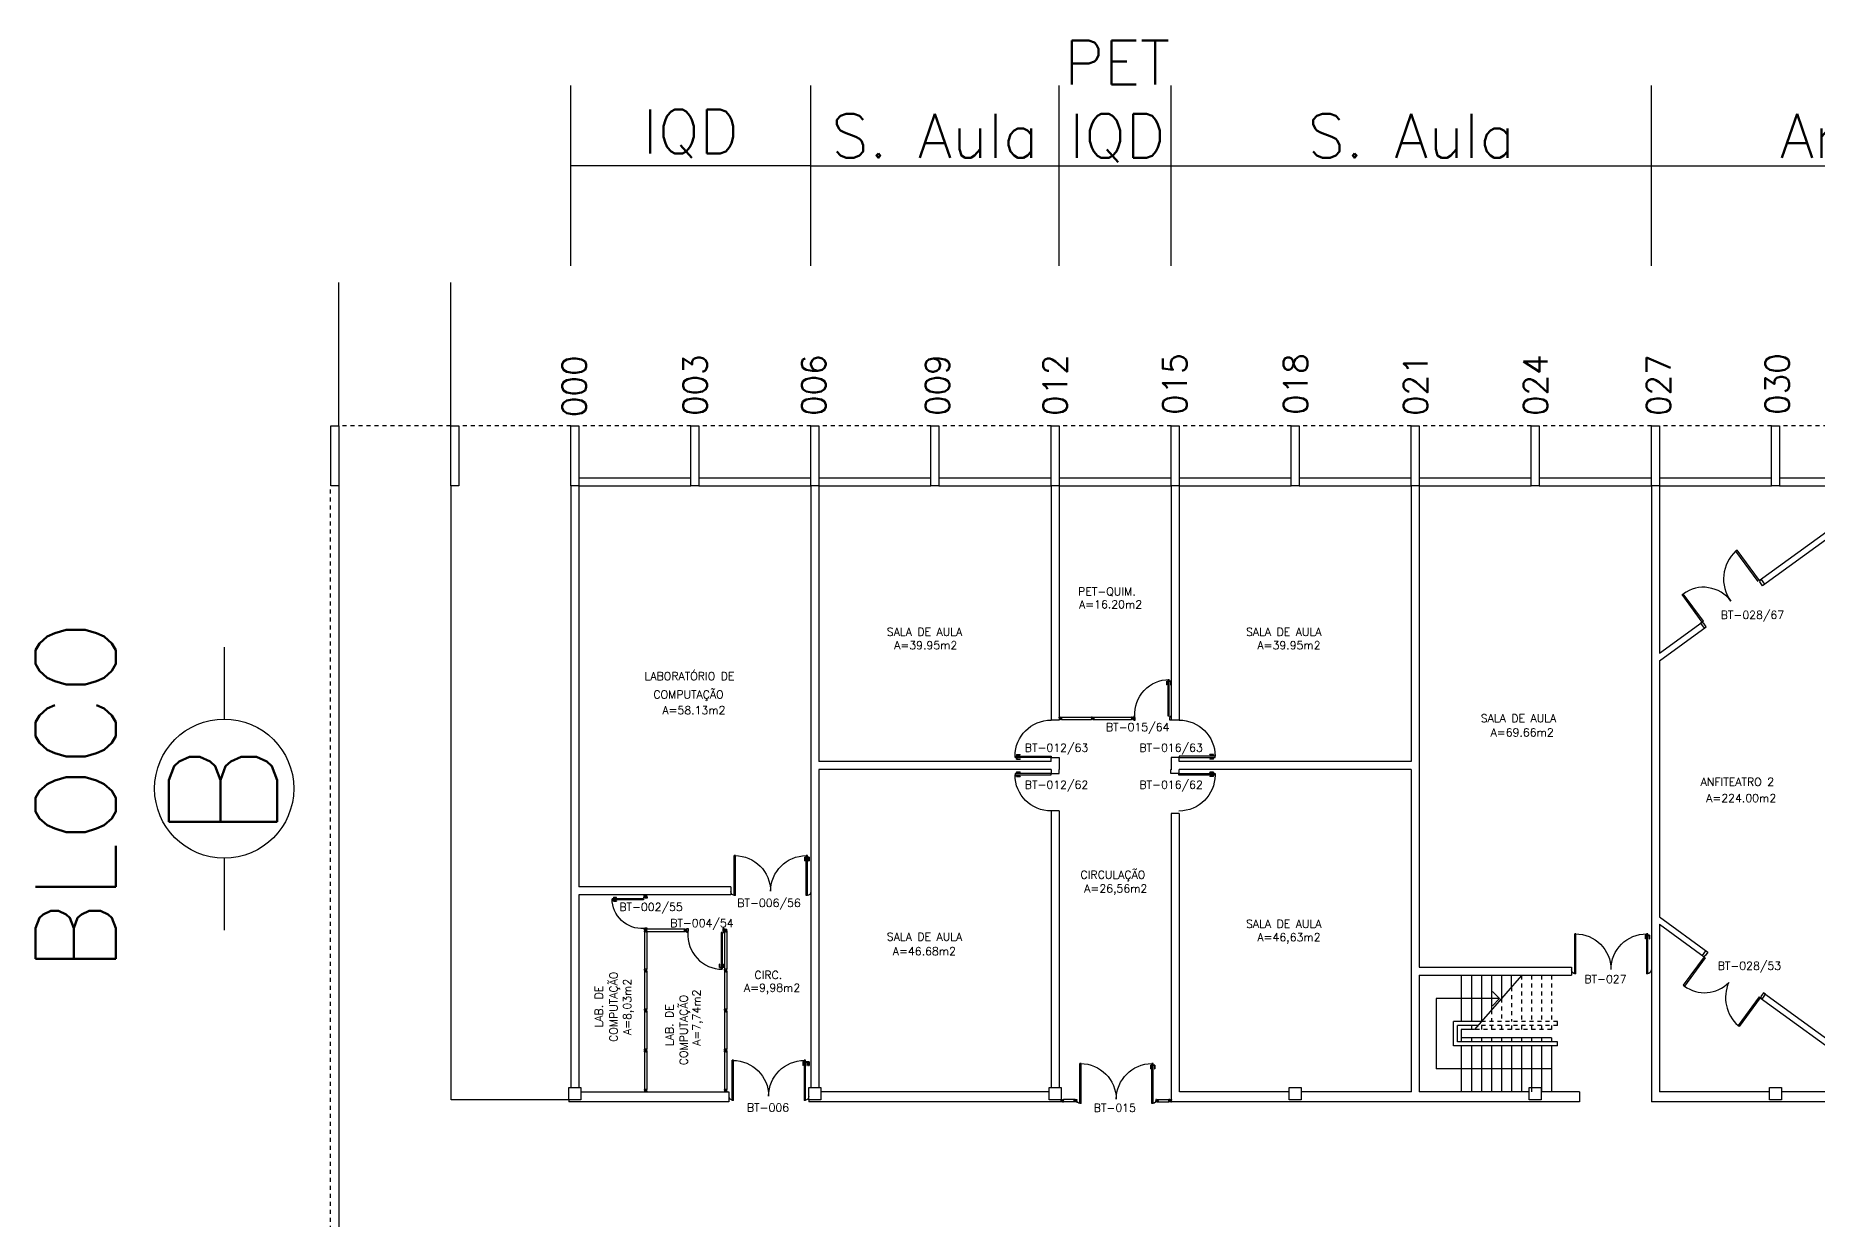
# Model space of a CAD drawing. Extents: x -250 to -5, y 354 to 449.
# Drawn here: x -250.07 to -205.55, y 419.57 to 449.15 of the extents above; entities that cross this region are included whole.
import ezdxf
from ezdxf.enums import TextEntityAlignment as Align

# ---------------------------------------------------------------- set-up
doc = ezdxf.new("R2010")
doc.units = 0
doc.header["$LTSCALE"] = 0.02
doc.header["$MEASUREMENT"] = 0
doc.header["$PDMODE"] = 98
doc.linetypes.add('HIDDEN2', pattern=[0.1875, 0.125, -0.0625])
doc.layers.get('0').update_dxf_attribs({"linetype": 'CONTINUOUS'})
doc.layers.get('DEFPOINTS').update_dxf_attribs({"linetype": 'CONTINUOUS'})
for name, color, linetype in [('ALV', 2, 'CONTINUOUS'), ('DIV', 2, 'CONTINUOUS'), ('ESC', 1, 'CONTINUOUS'), ('ESQ', 2, 'CONTINUOUS'), ('ESTR', 3, 'CONTINUOUS'), ('NOPILAR1', 2, 'CONTINUOUS'), ('PISO', 1, 'CONTINUOUS'), ('PROJ', 1, 'HIDDEN2'), ('TEXTO', 2, 'CONTINUOUS'), ('TEXTO-CENTRO-CUSTO', 2, 'CONTINUOUS'), ('TEXTO-ENDEREÇO', 2, 'CONTINUOUS'), ('TXT-IDENTIFICAÇÃO', 4, 'CONTINUOUS'), ('ÁREA', 2, 'CONTINUOUS')]:
    doc.layers.add(name, color=color, linetype=linetype)
doc.styles.add('1', font='romans.shx')
doc.styles.add('LEGENDA', font='romans.shx', dxfattribs={"height": 0.2})
doc.styles.add('NOPILAR', font='simplex.shx', dxfattribs={"height": 0.6})
doc.styles.add('UNB-100', font='simplex.shx', dxfattribs={"height": 0.2})
doc.styles.add('UNB-100-1', font='simplex.shx', dxfattribs={"height": 0.2})
doc.dimstyles.new('1-600', dxfattribs={"dimtxt": 1.1, "dimasz": 2.5, "dimexe": 2, "dimexo": 4, "dimgap": 0.2, "dimtad": 1, "dimdec": 0, "dimzin": 4, "dimdsep": 46, "dimlunit": 6, "dimtxsty": '1', "dimblk1": 'NONE', "dimblk2": 'NONE', "dimsah": 1, "dimcen": 0, "dimclrd": 2, "dimclre": 2, "dimclrt": 2, "dimadec": 0, "dimazin": 0, "dimtfac": 1, "dimtdec": 0, "dimtmove": 2, "dimatfit": 3, "dimldrblk": 'NONE', "dimfxl": 0, "dimtolj": 1, "dimtzin": 0, "dimarcsym": 0})

# ---------------------------------------------------------------- blocks, each defined once
blk = doc.blocks.new('DIVMT-TTS')
for p, q in [((-0.03, 0.03), (-0.03, 0.006)), ((-0.008, 0.03), (-0.03, 0.03)), ((-0.0185, 0.006), (-0.03, 0.006)), ((-0.0185, -0.006), (-0.0185, 0.006)), ((-0.008, 0.03), (-0.008, 0.02)), ((-0.008, 0.02), (0.008, 0.02)), ((-0.0051, 0), (0.0051, 0)), ((0.0051, 0), (-0.0051, 0)), ((-0.0051, 0), (0.0051, 0)), ((0, -0.0051), (0, 0.0051)), ((0, 0.0051), (0, -0.0051)), ((0.008, 0.03), (0.008, 0.02)), ((0.008, 0.03), (0.03, 0.03)), ((0.0205, 0.006), (0.03, 0.006)), ((0.0205, -0.006), (0.0205, 0.006)), ((0.0205, 0.006), (0.0205, -0.006)), ((0.0205, 0.006), (0.03, 0.006)), ((0.97, 0.03), (0.03, 0.03)), ((0.03, 0.006), (0.03, 0.03)), ((0.03, -0.03), (0.03, 0.03)), ((0.03, -0.005), (0.03, 0.005)), ((0.97, -0.03), (0.97, 0.03)), ((0.97, 0.03), (0.97, 0.009)), ((0.97, 0.009), (0.97, 0.027)), ((0.9795, 0.006), (0.97, 0.006)), ((0.97, -0.005), (0.97, 0.005)), ((0.9795, 0.006), (0.9795, -0.006)), ((1.0051, 0), (0.9949, 0)), ((1, 0.0051), (1, -0.0051)), ((-0.0185, -0.006), (-0.03, -0.006)), ((-0.03, -0.03), (-0.03, -0.006)), ((-0.008, -0.03), (-0.03, -0.03)), ((-0.008, -0.03), (-0.008, -0.02)), ((-0.008, -0.02), (0.008, -0.02)), ((0.008, -0.03), (0.008, -0.02)), ((0.008, -0.03), (0.03, -0.03)), ((0.0205, -0.006), (0.03, -0.006)), ((0.0205, -0.006), (0.03, -0.006)), ((0.03, -0.006), (0.03, -0.03)), ((0.97, -0.03), (0.03, -0.03)), ((0.9795, -0.006), (0.97, -0.006)), ((0.97, -0.009), (0.97, -0.027))]:
    blk.add_line(p, q)
blk = doc.blocks.new('PTDP-TTS')
at = {"color": 2}
for p, q in [((0.084, 0.9), (0.115, 0.9)), ((0.084, -0.1), (0.084, 0.9)), ((0.114, -0.1), (0.114, 0.9)), ((1.884, 0.9), (1.914, 0.9)), ((1.884, -0.1), (1.884, 0.9)), ((1.914, -0.1), (1.914, 0.9)), ((0.084, -0.1), (0.115, -0.1)), ((1.885, -0.101), (1.915, -0.101))]:
    blk.add_line(p, q, dxfattribs=at)
at = {"color": 1}
for centre, radius, start, end in [((0.114, 0.006), 0.892, 0, 90), ((1.899, 0.006), 0.892, 90, 180), ((0.098, 0), 0.098, 180, 270), ((1.896, -0.001), 0.0991, 271.7192, 0)]:
    blk.add_arc(centre, radius, start, end, dxfattribs=at)
at = {"layer": 'ESQ', "color": 1}
for p, q in [((0.044, 0.86), (0.044, 0.77)), ((0.044, 0.86), (0.084, 0.86)), ((0.054, 0.77), (0.044, 0.77)), ((0.054, 0.85), (0.054, 0.77)), ((0.054, 0.85), (0.084, 0.85)), ((0.154, 0.86), (0.114, 0.86)), ((0.144, 0.85), (0.114, 0.85)), ((0.144, 0.85), (0.144, 0.77)), ((0.144, 0.77), (0.154, 0.77)), ((0.154, 0.86), (0.154, 0.77))]:
    blk.add_line(p, q, dxfattribs=at)
blk = doc.blocks.new('PILB-TTS')
blk.add_lwpolyline([(-0.3, 0.306), (0, 0.306), (0, 0), (-0.3, 0)], close=True)
blk = doc.blocks.new('MTT-TTS')
for p, q in [((-0.008, 0.03), (-0.03, 0.03)), ((-0.03, 0.03), (-0.03, 0.006)), ((-0.0185, 0.006), (-0.03, 0.006)), ((-0.0185, -0.006), (-0.0185, 0.006)), ((-0.008, 0.03), (-0.008, 0.02)), ((-0.008, 0.02), (0.008, 0.02)), ((-0.0051, 0), (0.0051, 0)), ((0, -0.0051), (0, 0.0051)), ((0.008, 0.03), (0.03, 0.03)), ((0.008, 0.03), (0.008, 0.02)), ((0.0205, -0.006), (0.0205, 0.006)), ((0.0205, 0.006), (0.03, 0.006)), ((0.03, 0.006), (0.03, 0.03)), ((-0.03, -0.03), (-0.03, -0.006)), ((-0.0185, -0.006), (-0.03, -0.006)), ((-0.008, -0.03), (-0.03, -0.03)), ((-0.008, -0.02), (0.008, -0.02)), ((-0.008, -0.03), (-0.008, -0.02)), ((0.008, -0.03), (0.008, -0.02)), ((0.008, -0.03), (0.03, -0.03)), ((0.0205, -0.006), (0.03, -0.006)), ((0.03, -0.006), (0.03, -0.03))]:
    blk.add_line(p, q)
blk = doc.blocks.new('PE90-TTS')
for p, q in [((0.06, 1.06), (0.1, 1.06)), ((0.06, 1.06), (0.06, 0.97)), ((0.07, 0.97), (0.06, 0.97)), ((0.07, 1.05), (0.1, 1.05)), ((0.07, 1.05), (0.07, 0.97)), ((0.1, 0.2), (0.1, 1.1)), ((0.1, 1.1), (0.135, 1.1)), ((0.135, 1.1), (0.135, 0.2)), ((0.175, 1.06), (0.135, 1.06)), ((0.165, 1.05), (0.135, 1.05)), ((0.165, 1.05), (0.165, 0.97)), ((0.165, 0.97), (0.175, 0.97)), ((0.175, 1.06), (0.175, 0.97)), ((0, 0.2), (0.1, 0.2)), ((0.1, 0), (0, 0)), ((0.1, 0.2), (0.1, 0)), ((0.135, 0.2), (0.105, 0.2))]:
    blk.add_line(p, q)
blk.add_arc((0.135, 0.2), 0.9, 0, 90)
blk = doc.blocks.new('A$C0AB530C7')
at = {"layer": 'DIV'}
for p, q in [((0.024, 0.06), (0, 0.06)), ((0, 0.038), (0, 0.06)), ((0, 0.038), (0.01, 0.038)), ((0, 0.022), (0.01, 0.022)), ((0, 0.022), (0, 0)), ((0.01, 0.022), (0.01, 0.038)), ((0.024, 0.05), (0.024, 0.06)), ((0.024, 0.05), (0.024, 0.06)), ((0.024, 0.05), (0.036, 0.05)), ((0.036, 0.011), (0.024, 0.011)), ((0.024, 0.011), (0.024, 0)), ((0.025, 0.03), (0.035, 0.03)), ((0.035, 0.03), (0.025, 0.03)), ((0.03, 0.025), (0.03, 0.035)), ((0.03, 0.035), (0.03, 0.025)), ((0.03, 0.025), (0.03, 0.035)), ((0.036, 0.05), (0.036, 0.06)), ((0.036, 0.05), (0.036, 0.06)), ((0.036, 0.06), (0.06, 0.06)), ((0.036, 0.011), (0.036, 0)), ((0.05, 0.022), (0.05, 0.038)), ((0.06, 0.038), (0.05, 0.038)), ((0.06, 0.022), (0.05, 0.022)), ((0.06, 0.038), (0.06, 0.06)), ((0.06, 0.022), (0.06, 0)), ((0, 0), (0.024, 0)), ((0.06, 0), (0.036, 0))]:
    blk.add_line(p, q, dxfattribs=at)
blk = doc.blocks.new('PD90-TTS')
for p, q in [((-0.175, 1.06), (-0.135, 1.06)), ((-0.175, 1.06), (-0.175, 0.97)), ((-0.165, 0.97), (-0.175, 0.97)), ((-0.165, 1.05), (-0.135, 1.05)), ((-0.165, 1.05), (-0.165, 0.97)), ((-0.1, 1.1), (-0.135, 1.1)), ((-0.135, 1.1), (-0.135, 0.2)), ((-0.1, 0.2), (-0.1, 1.1)), ((-0.06, 1.06), (-0.1, 1.06)), ((-0.07, 1.05), (-0.1, 1.05)), ((-0.07, 1.05), (-0.07, 0.97)), ((-0.07, 0.97), (-0.06, 0.97)), ((-0.06, 1.06), (-0.06, 0.97)), ((-0.135, 0.2), (-0.105, 0.2)), ((0, 0.2), (-0.1, 0.2)), ((-0.1, 0.2), (-0.1, 0)), ((-0.1, 0), (0, 0))]:
    blk.add_line(p, q)
blk.add_arc((-0.135, 0.2), 0.9, 90, 180)
blk = doc.blocks.new('PDV2E-TTS')
at = {"layer": 'DIV'}
for p, q in [((-0.967, 0.035), (-0.967, 0.05)), ((-0.967, 0.05), (-0.937, 0.05)), ((-0.967, -0.035), (-0.967, 0.035)), ((-0.937, 0.05), (-0.937, -0.02)), ((-0.068, 0.05), (-0.068, -0.02)), ((-0.038, 0.05), (-0.068, 0.05)), ((-0.038, 0.035), (-0.038, 0.05)), ((-0.038, -0.035), (-0.038, 0.035)), ((-0.967, -0.05), (-0.967, -0.035)), ((-0.947, -0.05), (-0.967, -0.05)), ((-0.947, -0.02), (-0.947, -0.05)), ((-0.947, -0.02), (-0.937, -0.02)), ((-0.083, -0.054), (-0.113, -0.054)), ((-0.113, -0.054), (-0.113, -0.969)), ((-0.083, -0.054), (-0.083, -0.969)), ((-0.059, -0.02), (-0.068, -0.02)), ((-0.059, -0.02), (-0.059, -0.05)), ((-0.059, -0.05), (-0.037, -0.05)), ((-0.038, -0.05), (-0.038, -0.035)), ((-0.113, -0.969), (-0.083, -0.969))]:
    blk.add_line(p, q, dxfattribs=at)
at = {"layer": 'DIV', "color": 1}
for p, q in [((-0.145, -0.839), (-0.155, -0.839)), ((-0.155, -0.929), (-0.155, -0.839)), ((-0.145, -0.919), (-0.145, -0.839)), ((-0.05, -0.839), (-0.04, -0.839)), ((-0.05, -0.919), (-0.05, -0.839)), ((-0.04, -0.929), (-0.04, -0.839)), ((-0.155, -0.929), (-0.115, -0.929)), ((-0.145, -0.919), (-0.115, -0.919)), ((-0.05, -0.919), (-0.08, -0.919)), ((-0.04, -0.929), (-0.08, -0.929))]:
    blk.add_line(p, q, dxfattribs=at)
blk.add_arc((-0.081, -0.101), 0.867, 176.6046, 269.9049, dxfattribs=at)
blk = doc.blocks.new('ESCB-TTS')
at = {"color": 1}
for p, q in [((-2.701, 0.004), (-2.701, -1.143)), ((-2.451, 0.004), (-2.451, -1.143)), ((-1.201, 0.004), (-2.375, -1.343)), ((-2.201, 0.004), (-2.201, -1.143)), ((-1.951, 0.004), (-1.951, -0.856)), ((-1.701, 0.004), (-1.701, -0.57)), ((-1.451, -0.283), (-1.451, 0.004)), ((-2.201, -1.143), (-2.899, -1.143)), ((-2.899, -1.746), (-2.899, -1.143)), ((-2.288, -1.243), (-2.799, -1.243)), ((-2.799, -1.646), (-2.799, -1.243)), ((-2.451, -1.243), (-2.451, -1.343)), ((-2.201, -1.243), (-2.201, -1.343)), ((-1.451, -1.243), (-1.451, -1.343)), ((-0.299, -1.746), (-2.899, -1.746)), ((-0.299, -1.646), (-2.799, -1.646)), ((-2.375, -1.343), (-2.701, -1.343)), ((-2.701, -1.343), (-2.701, -1.646)), ((-1.942, -1.547), (-2.701, -1.547)), ((-2.701, -1.746), (-2.701, -2.897)), ((-2.451, -1.547), (-2.451, -1.646)), ((-2.451, -1.746), (-2.451, -2.897)), ((-2.201, -1.547), (-2.201, -1.646)), ((-2.201, -1.746), (-2.201, -2.897)), ((-1.951, -1.547), (-1.951, -1.646)), ((-1.951, -1.746), (-1.951, -2.897)), ((-1.665, -1.547), (-1.942, -1.547)), ((-0.944, -1.547), (-1.73, -1.547)), ((-1.701, -1.547), (-1.701, -1.646)), ((-1.701, -1.746), (-1.701, -2.897)), ((-1.451, -1.547), (-1.451, -1.646)), ((-1.451, -1.746), (-1.451, -2.897)), ((-1.201, -1.547), (-1.201, -1.646)), ((-1.201, -1.746), (-1.201, -2.897)), ((-0.951, -1.547), (-0.951, -1.646)), ((-0.951, -1.746), (-0.951, -2.897)), ((-0.451, -1.547), (-0.944, -1.547)), ((-0.701, -1.547), (-0.701, -1.646)), ((-0.701, -1.746), (-0.701, -2.897)), ((-0.451, -1.547), (-0.451, -1.646)), ((-0.451, -1.746), (-0.451, -2.897)), ((-0.299, -1.746), (-0.299, -1.646))]:
    blk.add_line(p, q, dxfattribs=at)
at = {"color": 1, "linetype": 'HIDDEN2'}
for p, q in [((-1.201, 0.004), (-1.201, -1.143)), ((-0.951, 0.004), (-0.951, -1.143)), ((-0.701, 0.004), (-0.701, -1.143)), ((-0.451, 0.004), (-0.451, -1.143)), ((-1.451, -0.283), (-1.451, -1.143)), ((-1.951, -0.856), (-1.951, -1.143)), ((-1.701, -0.57), (-1.701, -1.143)), ((-0.299, -1.243), (-2.288, -1.243)), ((-0.299, -1.143), (-2.201, -1.143)), ((-1.951, -1.243), (-1.951, -1.343)), ((-1.701, -1.243), (-1.701, -1.343)), ((-1.201, -1.243), (-1.201, -1.343)), ((-0.951, -1.243), (-0.951, -1.343)), ((-0.701, -1.243), (-0.701, -1.343)), ((-0.451, -1.243), (-0.451, -1.343)), ((-0.299, -1.243), (-0.299, -1.143)), ((-0.451, -1.343), (-2.375, -1.343))]:
    blk.add_line(p, q, dxfattribs=at)
blk = doc.blocks.new('*D51')
at = {"color": 2, "linetype": 'ByBlock', "transparency": 16777216}
for p, q in [((-220.088, 433.655), (-220.088, 438.155)), ((-213.888, 433.655), (-213.888, 438.155)), ((-220.088, 436.155), (-213.888, 436.155))]:
    blk.add_line(p, q, dxfattribs=at)
at = {"layer": 'DEFPOINTS', "color": 0, "linetype": 'ByBlock', "transparency": 16777216}
for p in [(-213.888, 436.155), (-220.088, 429.655), (-213.888, 429.655)]:
    blk.add_point(p, dxfattribs=at)
at = {"color": 2, "linetype": 'ByBlock', "transparency": 16777216, "insert": (-216.988, 436.905), "char_height": 1.1, "attachment_point": 5, "style": '1'}
blk.add_mtext('\\A1;S. Aula', dxfattribs=at)
blk = doc.blocks.new('_NONE')
at = {"color": 0, "linetype": 'ByBlock'}
blk.add_circle((0, 0), 0.25, dxfattribs=at)
blk = doc.blocks.new('*D50')
at = {"color": 2, "linetype": 'ByBlock', "transparency": 16777216}
for p, q in [((-213.888, 433.655), (-213.888, 438.155)), ((-211.088, 433.655), (-211.088, 438.155)), ((-213.888, 436.155), (-211.088, 436.155))]:
    blk.add_line(p, q, dxfattribs=at)
at = {"layer": 'DEFPOINTS', "color": 0, "linetype": 'ByBlock', "transparency": 16777216}
for p in [(-211.088, 436.155), (-213.888, 429.655), (-211.088, 429.655)]:
    blk.add_point(p, dxfattribs=at)
at = {"color": 2, "linetype": 'ByBlock', "transparency": 16777216, "insert": (-212.433, 437.765), "char_height": 1.1, "attachment_point": 5, "style": '1'}
blk.add_mtext('\\A1;PET\\PIQD', dxfattribs=at)
blk = doc.blocks.new('*D49')
at = {"color": 2, "linetype": 'ByBlock', "transparency": 16777216}
for p, q in [((-211.088, 433.655), (-211.088, 438.155)), ((-199.088, 433.655), (-199.088, 438.155)), ((-211.088, 436.155), (-199.088, 436.155))]:
    blk.add_line(p, q, dxfattribs=at)
at = {"layer": 'DEFPOINTS', "color": 0, "linetype": 'ByBlock', "transparency": 16777216}
for p in [(-199.088, 436.155), (-211.088, 429.655), (-199.088, 429.655)]:
    blk.add_point(p, dxfattribs=at)
at = {"color": 2, "linetype": 'ByBlock', "transparency": 16777216, "insert": (-205.088, 436.905), "char_height": 1.1, "attachment_point": 5, "style": '1'}
blk.add_mtext('\\A1;S. Aula', dxfattribs=at)
blk = doc.blocks.new('*D48')
at = {"color": 2, "linetype": 'ByBlock', "transparency": 16777216}
for p, q in [((-199.088, 433.655), (-199.088, 438.155)), ((-183.888, 433.655), (-183.888, 438.155)), ((-199.088, 436.155), (-183.888, 436.155))]:
    blk.add_line(p, q, dxfattribs=at)
at = {"layer": 'DEFPOINTS', "color": 0, "linetype": 'ByBlock', "transparency": 16777216}
for p in [(-183.888, 436.155), (-199.088, 429.655), (-183.888, 429.655)]:
    blk.add_point(p, dxfattribs=at)
at = {"color": 2, "linetype": 'ByBlock', "transparency": 16777216, "insert": (-191.488, 436.905), "char_height": 1.1, "attachment_point": 5, "style": '1'}
blk.add_mtext('\\A1;Anfiteatro 2', dxfattribs=at)
blk = doc.blocks.new('*D32')
at = {"color": 2, "linetype": 'ByBlock', "transparency": 16777216}
for p, q in [((-226.088, 433.655), (-226.088, 438.155)), ((-220.088, 433.655), (-220.088, 438.155)), ((-220.088, 436.155), (-226.088, 436.155))]:
    blk.add_line(p, q, dxfattribs=at)
at = {"layer": 'DEFPOINTS', "color": 0, "linetype": 'ByBlock', "transparency": 16777216}
for p in [(-226.088, 436.155), (-226.088, 429.655), (-220.088, 429.655)]:
    blk.add_point(p, dxfattribs=at)
at = {"color": 2, "linetype": 'ByBlock', "transparency": 16777216, "insert": (-223.088, 436.957), "char_height": 1.1, "attachment_point": 5, "style": '1'}
blk.add_mtext('\\A1;IQD', dxfattribs=at)

msp = doc.modelspace()

# ---------------------------------------------------------------- linework, layer by layer
at = {"layer": 'ALV'}
for p, q in [((-236.496, 438.103), (-233.696, 438.103)), ((-233.496, 438.103), (-230.696, 438.103)), ((-230.496, 438.103), (-227.696, 438.103)), ((-227.496, 438.103), (-224.696, 438.103)), ((-224.496, 438.103), (-221.696, 438.103)), ((-221.496, 438.103), (-218.696, 438.103)), ((-218.496, 438.103), (-215.696, 438.103)), ((-215.496, 438.103), (-212.696, 438.103)), ((-212.496, 438.103), (-209.696, 438.103)), ((-209.496, 438.103), (-206.696, 438.103)), ((-206.496, 438.103), (-203.696, 438.103)), ((-236.696, 437.903), (-236.696, 422.867)), ((-236.496, 437.903), (-236.496, 427.881)), ((-236.496, 437.903), (-236.496, 427.881)), ((-236.496, 437.903), (-233.696, 437.903)), ((-233.496, 437.903), (-230.696, 437.903)), ((-230.696, 437.903), (-230.696, 427.604)), ((-230.496, 437.903), (-230.496, 431.014)), ((-230.496, 437.903), (-227.696, 437.903)), ((-227.496, 437.903), (-224.696, 437.903)), ((-224.696, 437.903), (-224.696, 432.046)), ((-224.496, 437.903), (-221.696, 437.903)), ((-224.496, 437.903), (-224.496, 432.046)), ((-221.696, 437.903), (-221.696, 432.046)), ((-221.496, 437.903), (-221.496, 432.046)), ((-221.496, 437.903), (-218.696, 437.903)), ((-218.496, 437.903), (-215.696, 437.903)), ((-215.696, 437.903), (-215.696, 431.014)), ((-215.496, 437.903), (-215.496, 425.88)), ((-215.496, 437.903), (-212.696, 437.903)), ((-212.496, 437.903), (-209.696, 437.903)), ((-209.696, 437.903), (-209.696, 422.513)), ((-209.496, 437.903), (-209.496, 433.719)), ((-209.496, 437.903), (-206.696, 437.903)), ((-206.998, 435.538), (-203.75, 437.903)), ((-206.917, 435.411), (-203.496, 437.903)), ((-206.496, 437.903), (-203.696, 437.903)), ((-207.552, 436.296), (-207.581, 436.275)), ((-207.024, 435.516), (-207.581, 436.275)), ((-206.996, 435.536), (-207.552, 436.296)), ((-206.996, 435.536), (-206.956, 435.566)), ((-206.976, 435.508), (-206.996, 435.536)), ((-206.984, 435.502), (-206.976, 435.508)), ((-206.916, 435.409), (-206.984, 435.502)), ((-206.956, 435.566), (-206.867, 435.445)), ((-206.867, 435.445), (-206.916, 435.409)), ((-208.926, 435.185), (-208.898, 435.206)), ((-208.424, 434.499), (-208.926, 435.185)), ((-208.396, 434.52), (-208.898, 435.206)), ((-208.42, 434.502), (-208.392, 434.523)), ((-209.496, 433.719), (-208.424, 434.499)), ((-209.496, 433.533), (-208.328, 434.384)), ((-208.424, 434.499), (-208.465, 434.469)), ((-208.465, 434.469), (-208.376, 434.348)), ((-208.404, 434.471), (-208.424, 434.499)), ((-208.396, 434.477), (-208.404, 434.471)), ((-208.328, 434.384), (-208.396, 434.477)), ((-208.376, 434.348), (-208.328, 434.384)), ((-209.496, 433.533), (-209.496, 427.133)), ((-224.496, 432.046), (-224.696, 432.046)), ((-221.496, 432.046), (-221.696, 432.046)), ((-224.696, 431.014), (-230.496, 431.014)), ((-224.496, 431.014), (-224.496, 430.814)), ((-221.697, 431.016), (-221.697, 430.808)), ((-215.696, 431.014), (-221.496, 431.014)), ((-230.496, 430.814), (-230.496, 422.867)), ((-224.696, 430.814), (-230.496, 430.814)), ((-215.696, 430.814), (-221.496, 430.814)), ((-215.696, 430.814), (-215.696, 422.763)), ((-224.696, 429.781), (-224.696, 422.867)), ((-224.496, 429.781), (-224.696, 429.781)), ((-224.496, 429.781), (-224.496, 422.867)), ((-221.696, 429.714), (-221.696, 422.513)), ((-221.496, 429.714), (-221.696, 429.714)), ((-221.496, 429.714), (-221.496, 422.763)), ((-232.7, 427.881), (-236.496, 427.881)), ((-236.496, 427.681), (-236.496, 422.867)), ((-236.496, 427.681), (-236.496, 423.064)), ((-232.7, 427.681), (-236.496, 427.681)), ((-230.696, 427.685), (-230.696, 422.867)), ((-209.496, 427.133), (-208.284, 426.251)), ((-209.496, 426.948), (-209.496, 422.763)), ((-209.496, 426.948), (-208.377, 426.133)), ((-208.377, 426.133), (-208.898, 425.424)), ((-208.349, 426.112), (-208.87, 425.403)), ((-208.422, 426.166), (-208.333, 426.286)), ((-208.381, 426.136), (-208.422, 426.166)), ((-208.361, 426.164), (-208.381, 426.136)), ((-208.377, 426.133), (-208.349, 426.112)), ((-208.352, 426.158), (-208.361, 426.164)), ((-208.284, 426.251), (-208.352, 426.158)), ((-208.333, 426.286), (-208.284, 426.251)), ((-215.496, 425.88), (-211.691, 425.88)), ((-215.496, 425.68), (-211.691, 425.68)), ((-215.496, 425.68), (-215.496, 422.763)), ((-211.691, 425.88), (-211.691, 425.68)), ((-208.898, 425.424), (-208.87, 425.403)), ((-206.891, 425.236), (-206.959, 425.143)), ((-206.931, 425.08), (-206.842, 425.2)), ((-206.842, 425.2), (-206.891, 425.236)), ((-206.891, 425.236), (-203.496, 422.763)), ((-207.004, 425.133), (-207.529, 424.418)), ((-206.976, 425.112), (-207.501, 424.397)), ((-206.976, 425.112), (-207.004, 425.133)), ((-206.976, 425.112), (-203.75, 422.763)), ((-206.951, 425.137), (-206.972, 425.109)), ((-206.972, 425.109), (-206.931, 425.08)), ((-206.959, 425.143), (-206.951, 425.137)), ((-207.529, 424.418), (-207.501, 424.397)), ((-236.746, 422.562), (-236.745, 422.513)), ((-232.747, 422.513), (-236.745, 422.513)), ((-236.446, 422.763), (-232.747, 422.763)), ((-230.746, 422.562), (-230.746, 422.513)), ((-224.446, 422.513), (-230.746, 422.513)), ((-224.746, 422.763), (-230.446, 422.763)), ((-224.446, 422.513), (-224.446, 422.562)), ((-221.689, 422.513), (-221.689, 422.562)), ((-218.595, 422.513), (-221.689, 422.513)), ((-218.746, 422.763), (-221.489, 422.763)), ((-211.488, 422.513), (-218.594, 422.513)), ((-215.689, 422.763), (-218.446, 422.763)), ((-212.746, 422.763), (-215.496, 422.763)), ((-211.488, 422.763), (-212.446, 422.763)), ((-211.488, 422.763), (-211.488, 422.513)), ((-206.595, 422.513), (-209.689, 422.513)), ((-206.746, 422.763), (-209.489, 422.763)), ((-200.595, 422.513), (-206.594, 422.513)), ((-203.75, 422.763), (-206.446, 422.763))]:
    msp.add_line(p, q, dxfattribs=at)
for centre, radius, start, end in [((-206.952, 435.577), 0.94, 131.9894, 216.1994), ((-208.394, 434.521), 0.848, 36.0626, 126.3505), ((-208.368, 426.086), 0.848, 233.6495, 315.6187), ((-206.901, 425.116), 0.94, 156.3774, 228.0106)]:
    msp.add_arc(centre, radius, start, end, dxfattribs=at)
at = {"layer": 'DIV'}
for p, q in [((-224.471, 432.096), (-224.461, 432.096)), ((-224.466, 432.091), (-224.466, 432.102)), ((-224.445, 432.102), (-224.436, 432.102)), ((-224.445, 432.09), (-224.445, 432.102)), ((-224.445, 432.09), (-224.436, 432.09)), ((-224.436, 432.126), (-224.436, 432.066)), ((-224.436, 432.126), (-223.688, 432.126)), ((-224.436, 432.105), (-224.436, 432.123)), ((-224.436, 432.101), (-224.436, 432.091)), ((-224.436, 432.066), (-224.436, 432.087)), ((-224.436, 432.087), (-224.436, 432.069)), ((-224.436, 432.066), (-223.688, 432.066)), ((-223.688, 432.126), (-223.688, 432.066)), ((-223.666, 432.126), (-223.688, 432.126)), ((-223.688, 432.102), (-223.688, 432.126)), ((-223.679, 432.102), (-223.688, 432.102)), ((-223.679, 432.102), (-223.688, 432.102)), ((-223.688, 432.101), (-223.688, 432.091)), ((-223.679, 432.09), (-223.688, 432.09)), ((-223.679, 432.09), (-223.688, 432.09)), ((-223.688, 432.09), (-223.688, 432.066)), ((-223.666, 432.066), (-223.688, 432.066)), ((-223.679, 432.09), (-223.679, 432.102)), ((-223.679, 432.102), (-223.679, 432.09)), ((-223.666, 432.126), (-223.666, 432.116)), ((-223.65, 432.116), (-223.666, 432.116)), ((-223.65, 432.076), (-223.666, 432.076)), ((-223.666, 432.066), (-223.666, 432.076)), ((-223.653, 432.096), (-223.663, 432.096)), ((-223.663, 432.096), (-223.653, 432.096)), ((-223.653, 432.096), (-223.663, 432.096)), ((-223.658, 432.091), (-223.658, 432.102)), ((-223.658, 432.102), (-223.658, 432.091)), ((-223.65, 432.126), (-223.628, 432.126)), ((-223.65, 432.126), (-223.65, 432.116)), ((-223.65, 432.066), (-223.65, 432.076)), ((-223.65, 432.066), (-223.628, 432.066)), ((-223.64, 432.102), (-223.64, 432.09)), ((-223.64, 432.102), (-223.628, 432.102)), ((-223.64, 432.09), (-223.628, 432.09)), ((-223.628, 432.126), (-223.628, 432.102)), ((-223.628, 432.066), (-223.628, 432.09)), ((-234.862, 427.683), (-234.862, 427.662)), ((-234.862, 427.623), (-234.862, 427.683)), ((-234.862, 427.683), (-234.862, 427.662)), ((-234.862, 427.662), (-234.862, 427.68)), ((-234.862, 427.662), (-234.862, 427.68)), ((-234.852, 427.659), (-234.862, 427.659)), ((-234.852, 427.659), (-234.862, 427.659)), ((-234.862, 427.648), (-234.862, 427.658)), ((-234.862, 427.648), (-234.862, 427.658)), ((-234.852, 427.647), (-234.862, 427.647)), ((-234.852, 427.647), (-234.862, 427.647)), ((-234.862, 427.644), (-234.862, 427.626)), ((-234.862, 427.644), (-234.862, 427.626)), ((-234.859, 427.683), (-234.859, 427.659)), ((-234.837, 427.683), (-234.859, 427.683)), ((-234.847, 427.659), (-234.859, 427.659)), ((-234.847, 427.647), (-234.859, 427.647)), ((-234.859, 427.623), (-234.859, 427.647)), ((-234.837, 427.623), (-234.859, 427.623)), ((-234.852, 427.659), (-234.852, 427.647)), ((-234.852, 427.659), (-234.852, 427.647)), ((-234.847, 427.647), (-234.847, 427.659)), ((-234.837, 427.683), (-234.837, 427.673)), ((-234.837, 427.673), (-234.821, 427.673)), ((-234.827, 427.653), (-234.837, 427.653)), ((-234.827, 427.653), (-234.837, 427.653)), ((-234.837, 427.623), (-234.837, 427.633)), ((-234.837, 427.633), (-234.821, 427.633)), ((-234.834, 427.653), (-234.824, 427.653)), ((-234.824, 427.653), (-234.834, 427.653)), ((-234.834, 427.653), (-234.824, 427.653)), ((-234.832, 427.658), (-234.832, 427.648)), ((-234.832, 427.658), (-234.832, 427.648)), ((-234.829, 427.648), (-234.829, 427.658)), ((-234.829, 427.658), (-234.829, 427.648)), ((-234.821, 427.683), (-234.821, 427.673)), ((-234.821, 427.683), (-234.799, 427.683)), ((-234.821, 427.623), (-234.821, 427.633)), ((-234.821, 427.623), (-234.799, 427.623)), ((-234.808, 427.659), (-234.799, 427.659)), ((-234.808, 427.647), (-234.808, 427.659)), ((-234.808, 427.659), (-234.808, 427.647)), ((-234.808, 427.659), (-234.799, 427.659)), ((-234.808, 427.647), (-234.799, 427.647)), ((-234.808, 427.647), (-234.799, 427.647)), ((-234.799, 427.659), (-234.799, 427.683)), ((-234.799, 427.623), (-234.799, 427.683)), ((-234.799, 427.648), (-234.799, 427.658)), ((-234.799, 427.647), (-234.799, 427.623)), ((-233.857, 426.823), (-233.857, 426.802)), ((-233.857, 426.763), (-233.857, 426.823)), ((-233.857, 426.823), (-233.857, 426.802)), ((-233.857, 426.802), (-233.857, 426.82)), ((-233.857, 426.802), (-233.857, 426.82)), ((-233.848, 426.799), (-233.857, 426.799)), ((-233.848, 426.799), (-233.857, 426.799)), ((-233.857, 426.788), (-233.857, 426.798)), ((-233.857, 426.788), (-233.857, 426.798)), ((-233.848, 426.787), (-233.857, 426.787)), ((-233.848, 426.787), (-233.857, 426.787)), ((-233.857, 426.784), (-233.857, 426.766)), ((-233.857, 426.784), (-233.857, 426.766)), ((-233.854, 426.823), (-233.854, 426.799)), ((-233.832, 426.823), (-233.854, 426.823)), ((-233.843, 426.799), (-233.854, 426.799)), ((-233.843, 426.787), (-233.854, 426.787)), ((-233.854, 426.763), (-233.854, 426.787)), ((-233.832, 426.763), (-233.854, 426.763)), ((-233.848, 426.799), (-233.848, 426.787)), ((-233.848, 426.799), (-233.848, 426.787)), ((-233.843, 426.787), (-233.843, 426.799)), ((-233.832, 426.823), (-233.832, 426.813)), ((-233.832, 426.813), (-233.816, 426.813)), ((-233.822, 426.793), (-233.832, 426.793)), ((-233.822, 426.793), (-233.832, 426.793)), ((-233.832, 426.763), (-233.832, 426.773)), ((-233.832, 426.773), (-233.816, 426.773)), ((-233.829, 426.793), (-233.819, 426.793)), ((-233.819, 426.793), (-233.829, 426.793)), ((-233.829, 426.793), (-233.819, 426.793)), ((-233.827, 426.798), (-233.827, 426.788)), ((-233.827, 426.798), (-233.827, 426.788)), ((-233.824, 426.788), (-233.824, 426.798)), ((-233.824, 426.798), (-233.824, 426.788)), ((-233.816, 426.823), (-233.816, 426.813)), ((-233.816, 426.823), (-233.794, 426.823)), ((-233.816, 426.763), (-233.816, 426.773)), ((-233.816, 426.763), (-233.794, 426.763)), ((-233.804, 426.799), (-233.794, 426.799)), ((-233.804, 426.787), (-233.804, 426.799)), ((-233.804, 426.799), (-233.804, 426.787)), ((-233.804, 426.799), (-233.794, 426.799)), ((-233.804, 426.787), (-233.794, 426.787)), ((-233.804, 426.787), (-233.794, 426.787)), ((-233.794, 426.799), (-233.794, 426.823)), ((-233.794, 426.763), (-233.794, 426.823)), ((-233.794, 426.788), (-233.794, 426.798)), ((-233.794, 426.787), (-233.794, 426.763)), ((-232.857, 426.823), (-232.857, 426.802)), ((-232.857, 426.763), (-232.857, 426.823)), ((-232.857, 426.823), (-232.857, 426.802)), ((-232.857, 426.802), (-232.857, 426.82)), ((-232.857, 426.802), (-232.857, 426.82)), ((-232.848, 426.799), (-232.857, 426.799)), ((-232.848, 426.799), (-232.857, 426.799)), ((-232.857, 426.788), (-232.857, 426.798)), ((-232.857, 426.788), (-232.857, 426.798)), ((-232.848, 426.787), (-232.857, 426.787)), ((-232.848, 426.787), (-232.857, 426.787)), ((-232.857, 426.784), (-232.857, 426.766)), ((-232.857, 426.784), (-232.857, 426.766)), ((-232.854, 426.823), (-232.854, 426.799)), ((-232.832, 426.823), (-232.854, 426.823)), ((-232.843, 426.799), (-232.854, 426.799)), ((-232.843, 426.787), (-232.854, 426.787)), ((-232.854, 426.763), (-232.854, 426.787)), ((-232.832, 426.763), (-232.854, 426.763)), ((-232.848, 426.799), (-232.848, 426.787)), ((-232.848, 426.799), (-232.848, 426.787)), ((-232.843, 426.787), (-232.843, 426.799)), ((-232.832, 426.823), (-232.832, 426.813)), ((-232.832, 426.813), (-232.816, 426.813)), ((-232.822, 426.793), (-232.832, 426.793)), ((-232.822, 426.793), (-232.832, 426.793)), ((-232.832, 426.763), (-232.832, 426.773)), ((-232.832, 426.773), (-232.816, 426.773)), ((-232.829, 426.793), (-232.819, 426.793)), ((-232.819, 426.793), (-232.829, 426.793)), ((-232.829, 426.793), (-232.819, 426.793)), ((-232.827, 426.798), (-232.827, 426.788)), ((-232.827, 426.798), (-232.827, 426.788)), ((-232.824, 426.788), (-232.824, 426.798)), ((-232.824, 426.798), (-232.824, 426.788)), ((-232.816, 426.823), (-232.816, 426.813)), ((-232.816, 426.823), (-232.794, 426.823)), ((-232.816, 426.763), (-232.816, 426.773)), ((-232.816, 426.763), (-232.794, 426.763)), ((-232.804, 426.799), (-232.794, 426.799)), ((-232.804, 426.787), (-232.804, 426.799)), ((-232.804, 426.799), (-232.804, 426.787)), ((-232.804, 426.799), (-232.794, 426.799)), ((-232.804, 426.787), (-232.794, 426.787)), ((-232.804, 426.787), (-232.794, 426.787)), ((-232.794, 426.799), (-232.794, 426.823)), ((-232.794, 426.763), (-232.794, 426.823)), ((-232.794, 426.788), (-232.794, 426.798)), ((-232.794, 426.787), (-232.794, 426.763)), ((-234.854, 423.823), (-234.854, 423.799)), ((-234.832, 423.823), (-234.854, 423.823)), ((-234.843, 423.799), (-234.854, 423.799)), ((-234.843, 423.787), (-234.854, 423.787)), ((-234.854, 423.763), (-234.854, 423.787)), ((-234.832, 423.763), (-234.854, 423.763)), ((-234.843, 423.787), (-234.843, 423.799)), ((-234.832, 423.823), (-234.832, 423.813)), ((-234.832, 423.813), (-234.816, 423.813)), ((-234.832, 423.763), (-234.832, 423.773)), ((-234.832, 423.773), (-234.816, 423.773)), ((-234.829, 423.793), (-234.819, 423.793)), ((-234.819, 423.793), (-234.829, 423.793)), ((-234.829, 423.793), (-234.819, 423.793)), ((-234.824, 423.788), (-234.824, 423.798)), ((-234.824, 423.798), (-234.824, 423.788)), ((-234.816, 423.823), (-234.816, 423.813)), ((-234.816, 423.823), (-234.794, 423.823)), ((-234.816, 423.763), (-234.816, 423.773)), ((-234.816, 423.763), (-234.794, 423.763)), ((-234.804, 423.799), (-234.794, 423.799)), ((-234.804, 423.787), (-234.804, 423.799)), ((-234.804, 423.799), (-234.804, 423.787)), ((-234.804, 423.799), (-234.794, 423.799)), ((-234.804, 423.787), (-234.794, 423.787)), ((-234.804, 423.787), (-234.794, 423.787)), ((-234.794, 423.799), (-234.794, 423.823)), ((-234.794, 423.763), (-234.794, 423.823)), ((-234.794, 423.788), (-234.794, 423.798)), ((-234.794, 423.787), (-234.794, 423.763)), ((-232.854, 423.823), (-232.854, 423.799)), ((-232.832, 423.823), (-232.854, 423.823)), ((-232.843, 423.799), (-232.854, 423.799)), ((-232.843, 423.787), (-232.854, 423.787)), ((-232.854, 423.763), (-232.854, 423.787)), ((-232.832, 423.763), (-232.854, 423.763)), ((-232.843, 423.787), (-232.843, 423.799)), ((-232.832, 423.823), (-232.832, 423.813)), ((-232.832, 423.813), (-232.816, 423.813)), ((-232.832, 423.763), (-232.832, 423.773)), ((-232.832, 423.773), (-232.816, 423.773)), ((-232.829, 423.793), (-232.819, 423.793)), ((-232.819, 423.793), (-232.829, 423.793)), ((-232.829, 423.793), (-232.819, 423.793)), ((-232.824, 423.788), (-232.824, 423.798)), ((-232.824, 423.798), (-232.824, 423.788)), ((-232.816, 423.823), (-232.816, 423.813)), ((-232.816, 423.823), (-232.794, 423.823)), ((-232.816, 423.763), (-232.816, 423.773)), ((-232.816, 423.763), (-232.794, 423.763)), ((-232.804, 423.799), (-232.794, 423.799)), ((-232.804, 423.787), (-232.804, 423.799)), ((-232.804, 423.799), (-232.804, 423.787)), ((-232.804, 423.799), (-232.794, 423.799)), ((-232.804, 423.787), (-232.794, 423.787)), ((-232.804, 423.787), (-232.794, 423.787)), ((-232.794, 423.799), (-232.794, 423.823)), ((-232.794, 423.763), (-232.794, 423.823)), ((-232.794, 423.788), (-232.794, 423.798)), ((-232.794, 423.787), (-232.794, 423.763)), ((-224.115, 422.573), (-224.386, 422.573)), ((-224.386, 422.513), (-224.386, 422.573)), ((-224.386, 422.538), (-224.386, 422.548)), ((-224.115, 422.513), (-224.386, 422.513)), ((-224.115, 422.513), (-224.115, 422.573)), ((-224.115, 422.573), (-224.115, 422.552)), ((-224.115, 422.552), (-224.115, 422.57)), ((-224.106, 422.549), (-224.115, 422.549)), ((-224.115, 422.538), (-224.115, 422.548)), ((-224.106, 422.537), (-224.115, 422.537)), ((-224.115, 422.534), (-224.115, 422.516)), ((-224.106, 422.549), (-224.106, 422.537)), ((-224.08, 422.543), (-224.09, 422.543)), ((-224.085, 422.548), (-224.085, 422.538)), ((-222.054, 422.543), (-222.044, 422.543)), ((-222.049, 422.548), (-222.049, 422.538)), ((-222.029, 422.549), (-222.019, 422.549)), ((-222.029, 422.549), (-222.029, 422.537)), ((-222.029, 422.537), (-222.019, 422.537)), ((-222.019, 422.573), (-222.019, 422.552)), ((-222.019, 422.513), (-222.019, 422.573)), ((-222.019, 422.573), (-221.749, 422.573)), ((-222.019, 422.552), (-222.019, 422.57)), ((-222.019, 422.538), (-222.019, 422.548)), ((-222.019, 422.534), (-222.019, 422.516)), ((-222.019, 422.513), (-221.749, 422.513)), ((-221.749, 422.513), (-221.749, 422.573)), ((-221.749, 422.538), (-221.749, 422.548))]:
    msp.add_line(p, q, dxfattribs=at)
at = {"layer": 'ESC'}
for p, q in [((-213.491, 425.09), (-213.667, 425.267)), ((-215.07, 425.09), (-215.07, 423.338)), ((-213.491, 425.09), (-215.07, 425.09)), ((-213.491, 425.09), (-213.667, 424.913)), ((-212.194, 423.338), (-215.07, 423.338))]:
    msp.add_line(p, q, dxfattribs=at)
at = {"layer": 'ESQ'}
for p, q in [((-230.853, 428.626), (-230.853, 428.536)), ((-230.853, 428.626), (-230.813, 428.626)), ((-230.843, 428.536), (-230.853, 428.536)), ((-230.843, 428.616), (-230.843, 428.536)), ((-230.843, 428.616), (-230.813, 428.616)), ((-230.743, 428.626), (-230.783, 428.626)), ((-230.753, 428.616), (-230.783, 428.616)), ((-230.753, 428.616), (-230.753, 428.536)), ((-230.753, 428.536), (-230.743, 428.536)), ((-230.743, 428.626), (-230.743, 428.536)), ((-232.7, 427.881), (-232.7, 427.681)), ((-209.853, 426.672), (-209.853, 426.582)), ((-209.853, 426.672), (-209.813, 426.672)), ((-209.843, 426.582), (-209.853, 426.582)), ((-209.843, 426.662), (-209.843, 426.582)), ((-209.843, 426.662), (-209.813, 426.662)), ((-209.743, 426.672), (-209.783, 426.672)), ((-209.753, 426.662), (-209.783, 426.662)), ((-209.753, 426.662), (-209.753, 426.582)), ((-209.753, 426.582), (-209.743, 426.582)), ((-209.743, 426.672), (-209.743, 426.582)), ((-230.853, 423.508), (-230.853, 423.418)), ((-230.853, 423.508), (-230.813, 423.508)), ((-230.843, 423.418), (-230.853, 423.418)), ((-230.843, 423.498), (-230.843, 423.418)), ((-230.843, 423.498), (-230.813, 423.498)), ((-230.743, 423.508), (-230.783, 423.508)), ((-230.753, 423.498), (-230.783, 423.498)), ((-230.753, 423.498), (-230.753, 423.418)), ((-230.753, 423.418), (-230.743, 423.418)), ((-230.743, 423.508), (-230.743, 423.418)), ((-222.215, 423.428), (-222.215, 423.338)), ((-222.205, 423.418), (-222.205, 423.338)), ((-222.115, 423.418), (-222.115, 423.338)), ((-222.105, 423.428), (-222.105, 423.338)), ((-222.115, 423.338), (-222.105, 423.338)), ((-232.747, 422.763), (-232.747, 422.513))]:
    msp.add_line(p, q, dxfattribs=at)
at = {"layer": 'ESTR'}
for points in [[(-242.496, 439.403), (-242.496, 437.903), (-242.696, 437.903), (-242.696, 439.403)], [(-239.496, 439.403), (-239.496, 437.903), (-239.696, 437.903), (-239.696, 439.403)], [(-236.496, 439.403), (-236.496, 437.903), (-236.696, 437.903), (-236.696, 439.403)], [(-233.496, 439.403), (-233.496, 437.903), (-233.696, 437.903), (-233.696, 439.403)], [(-230.496, 439.403), (-230.496, 437.903), (-230.696, 437.903), (-230.696, 439.403)], [(-227.496, 439.403), (-227.496, 437.903), (-227.696, 437.903), (-227.696, 439.403)], [(-224.496, 439.403), (-224.496, 437.903), (-224.696, 437.903), (-224.696, 439.403)], [(-221.496, 439.403), (-221.496, 437.903), (-221.696, 437.903), (-221.696, 439.403)], [(-218.496, 439.403), (-218.496, 437.903), (-218.696, 437.903), (-218.696, 439.403)], [(-215.496, 439.403), (-215.496, 437.903), (-215.696, 437.903), (-215.696, 439.403)], [(-212.496, 439.403), (-212.496, 437.903), (-212.696, 437.903), (-212.696, 439.403)], [(-209.496, 439.403), (-209.496, 437.903), (-209.696, 437.903), (-209.696, 439.403)], [(-206.496, 439.403), (-206.496, 437.903), (-206.696, 437.903), (-206.696, 439.403)]]:
    msp.add_lwpolyline(points, close=True, dxfattribs=at)
at = {"layer": 'PISO'}
for p, q in [((-242.496, 439.403), (-242.496, 442.985)), ((-239.696, 439.403), (-239.696, 442.985)), ((-242.496, 437.903), (-242.496, 362.461)), ((-239.696, 437.903), (-239.696, 422.562)), ((-236.446, 422.562), (-239.689, 422.562))]:
    msp.add_line(p, q, dxfattribs=at)
at = {"layer": 'PROJ'}
for p, q in [((-239.703, 439.403), (-242.503, 439.403)), ((-236.696, 439.403), (-239.496, 439.403)), ((-233.696, 439.403), (-236.496, 439.403)), ((-230.696, 439.403), (-233.496, 439.403)), ((-227.696, 439.403), (-230.496, 439.403)), ((-224.696, 439.403), (-227.496, 439.403)), ((-221.696, 439.403), (-224.496, 439.403)), ((-218.696, 439.403), (-221.496, 439.403)), ((-215.696, 439.403), (-218.496, 439.403)), ((-212.696, 439.403), (-215.496, 439.403)), ((-209.696, 439.403), (-212.496, 439.403)), ((-206.696, 439.403), (-209.496, 439.403)), ((-203.696, 439.403), (-206.496, 439.403)), ((-242.703, 412.912), (-242.703, 437.9))]:
    msp.add_line(p, q, dxfattribs=at)
at = {"layer": 'TXT-IDENTIFICAÇÃO', "color": 2}
for p, q in [((-245.357, 433.873), (-245.357, 432.077)), ((-245.357, 428.599), (-245.357, 426.802))]:
    msp.add_line(p, q, dxfattribs=at)
msp.add_circle((-245.357, 430.338), 1.739, dxfattribs=at)

# ---------------------------------------------------------------- block references
at = {"color": 7}
msp.add_blockref('ESCB-TTS', (-211.743, 425.66), dxfattribs=at)
at = {"layer": 'DIV', "xscale": -1, "rotation": 180}
msp.add_blockref('PDV2E-TTS', (-221.658, 432.096), dxfattribs=at)
at = {"layer": 'DIV'}
for name, p in [('A$C0AB530C7', (-224.496, 432.066)), ('DIVMT-TTS', (-234.824, 426.793)), ('PDV2E-TTS', (-232.828, 426.793)), ('MTT-TTS', (-224.416, 422.543)), ('MTT-TTS', (-222.049, 422.543))]:
    msp.add_blockref(name, p, dxfattribs=at)
for p, rotation in [((-222.658, 432.096), 180), ((-234.824, 425.793), 90.00000000000001), ((-232.824, 425.793), 90.00000000000001), ((-234.824, 424.793), 90.00000000000001), ((-232.824, 424.793), 90.00000000000001), ((-234.824, 423.793), 90.00000000000001), ((-232.824, 423.793), 90.00000000000001), ((-234.824, 422.793), 90.00000000000001), ((-232.824, 422.793), 90.00000000000001)]:
    msp.add_blockref('DIVMT-TTS', p, dxfattribs=dict(at, rotation=rotation))
at = {"layer": 'DIV', "xscale": -0.861529174427211, "yscale": 0.861529174427211, "zscale": 0.861529174427211, "rotation": 270}
msp.add_blockref('PDV2E-TTS', (-234.829, 427.656), dxfattribs=at)
at = {"layer": 'DIV', "xscale": -1}
for p in [(-224.085, 422.543), (-221.719, 422.543)]:
    msp.add_blockref('MTT-TTS', p, dxfattribs=at)
at = {"layer": 'ESQ', "xscale": -1}
for name, p, rotation in [('PD90-TTS', (-224.496, 431.014), 90.00000000000011), ('PE90-TTS', (-221.697, 431.016), 270), ('PE90-TTS', (-224.496, 430.814), 90.00000000000011), ('PD90-TTS', (-221.699, 430.812), 270)]:
    msp.add_blockref(name, p, dxfattribs=dict(at, rotation=rotation))
for p in [(-230.698, 427.765), (-209.698, 425.811), (-230.746, 422.648), (-222.061, 422.568)]:
    msp.add_blockref('PTDP-TTS', p, dxfattribs=at)
at = {"layer": 'ESTR', "color": 7}
for p in [(-236.446, 422.562), (-230.446, 422.562), (-224.446, 422.562), (-218.446, 422.562), (-212.446, 422.562), (-206.446, 422.562)]:
    msp.add_blockref('PILB-TTS', p, dxfattribs=at)

# ---------------------------------------------------------------- texts
at = {"layer": 'NOPILAR1', "style": 'NOPILAR'}
for s, p in [('000', (-236.311, 439.621)), ('000', (-236.311, 439.621)), ('003', (-233.292, 439.648)), ('003', (-233.292, 439.648)), ('006', (-230.326, 439.648)), ('006', (-230.326, 439.648)), ('009', (-227.234, 439.648)), ('009', (-227.234, 439.648)), ('012', (-224.296, 439.648)), ('012', (-224.296, 439.648)), ('015', (-221.303, 439.675)), ('015', (-221.303, 439.675)), ('018', (-218.284, 439.675)), ('018', (-218.284, 439.675)), ('021', (-215.288, 439.648)), ('021', (-215.288, 439.648)), ('024', (-212.288, 439.648)), ('024', (-212.288, 439.648)), ('027', (-209.215, 439.648)), ('027', (-209.215, 439.648)), ('030', (-206.249, 439.675)), ('030', (-206.249, 439.675))]:
    msp.add_text(s, height=0.6, rotation=90, dxfattribs=at).set_placement(p)
at = {"layer": 'TEXTO', "style": 'UNB-100'}
for s, p in [('PET-QUIM.', (-224.019, 435.165)), ('SALA DE AULA', (-228.8, 434.156)), ('SALA DE AULA', (-219.824, 434.155)), ('LABORATÓRIO DE', (-234.853, 433.048)), ('COMPUTAÇÃO', (-234.634, 432.59)), ('SALA DE AULA', (-213.958, 431.995)), ('ANFITEATRO 2', (-208.464, 430.406)), ('CIRCULAÇÃO', (-223.96, 428.086)), ('SALA DE AULA', (-219.824, 426.859)), ('SALA DE AULA', (-228.8, 426.538)), (' CIRC.', (-232.244, 425.581))]:
    msp.add_text(s, height=0.2, dxfattribs=at).set_placement(p)
for s, p in [('COMPUTAÇÃO', (-235.527, 424.007)), ('LAB. DE', (-235.896, 424.367)), ('LAB. DE', (-234.133, 423.903)), ('COMPUTAÇÃO', (-233.775, 423.425))]:
    msp.add_text(s, height=0.2, rotation=90, dxfattribs=at).set_placement(p)
at = {"layer": 'TEXTO-ENDEREÇO', "style": 'UNB-100-1'}
for s, p in [('BT-028/67', (-207.963, 434.578)), ('BT-015/64', (-223.324, 431.775)), ('BT-012/63', (-225.352, 431.259)), ('BT-016/63', (-222.489, 431.259)), ('BT-012/62', (-225.352, 430.335)), ('BT-016/62', (-222.489, 430.335)), ('BT-002/55', (-235.484, 427.28)), ('BT-006/56', (-232.536, 427.381)), ('BT-004/54', (-234.213, 426.878)), ('BT-027', (-211.37, 425.478)), ('BT-028/53', (-208.039, 425.81)), ('BT-006', (-232.295, 422.268)), ('BT-015', (-223.629, 422.261))]:
    msp.add_text(s, height=0.2, dxfattribs=at).set_placement(p)
at = {"layer": 'TXT-IDENTIFICAÇÃO', "color": 4, "style": 'LEGENDA'}
for s, height, p in [('BLOCO ', 2, (-248.068, 425.738)), ('B', 2.7, (-244.036, 429.047))]:
    msp.add_text(s, height=height, rotation=90, dxfattribs=at).set_placement(p)
at = {"layer": 'ÁREA', "style": 'UNB-100'}
for s, p in [('A=16.20m2', (-223.208, 434.842)), ('A=39.95m2', (-227.827, 433.82)), ('A=39.95m2', (-218.75, 433.82)), ('A=58.13m2', (-233.62, 432.197)), ('A=69.66m2', (-212.924, 431.642)), ('A=224.00m2', (-207.451, 430.002)), ('A=26,56m2', (-223.078, 427.742)), ('A=46,63m2', (-218.75, 426.524)), ('A=46.68m2', (-227.861, 426.175)), ('A=9,98m2', (-231.666, 425.262))]:
    msp.add_text(s, height=0.2, dxfattribs=at).set_placement(p, align=Align.CENTER)
for s, p in [('A=8,03m2', (-235.187, 424.883)), ('A=7,74m2', (-233.456, 424.614))]:
    msp.add_text(s, height=0.2, rotation=90, dxfattribs=at).set_placement(p, align=Align.CENTER)

# ---------------------------------------------------------------- dimensions: what is measured, and where the dimension line sits
at = {"layer": 'TEXTO-CENTRO-CUSTO'}
dim = msp.add_linear_dim(base=(-221.696, 445.903), p1=(-224.496, 439.403), p2=(-221.696, 439.403), text='PET\\PIQD', dimstyle='1-600', dxfattribs=at)
dim.commit()
dim.dimension.update_dxf_attribs({"geometry": '*D50', "text_midpoint": (-223.041, 447.514), "dimtype": 128, "insert": (-10.608, 9.749)})
for base, p1, p2, text, picture, middle in [((-236.696, 445.903), (-230.696, 439.403), (-236.696, 439.403), 'IQD', '*D32', (-233.696, 446.706)), ((-209.696, 445.903), (-221.696, 439.403), (-209.696, 439.403), 'S. Aula', '*D49', (-215.696, 446.653)), ((-194.496, 445.903), (-209.696, 439.403), (-194.496, 439.403), 'Anfiteatro 2', '*D48', (-202.096, 446.653))]:
    dim = msp.add_linear_dim(base=base, p1=p1, p2=p2, text=text, dimstyle='1-600', dxfattribs=at)
    dim.commit()
    dim.dimension.update_dxf_attribs({"geometry": picture, "text_midpoint": middle, "insert": (-10.608, 9.749)})
dim = msp.add_aligned_dim(p1=(-230.696, 439.403), p2=(-224.496, 439.403), distance=6.5, text='S. Aula', dimstyle='1-600', dxfattribs=at)
dim.commit()
dim.dimension.update_dxf_attribs({"geometry": '*D51', "text_midpoint": (-227.596, 446.653), "insert": (-10.608, 9.749)})

doc.saveas('drawing.dxf')
